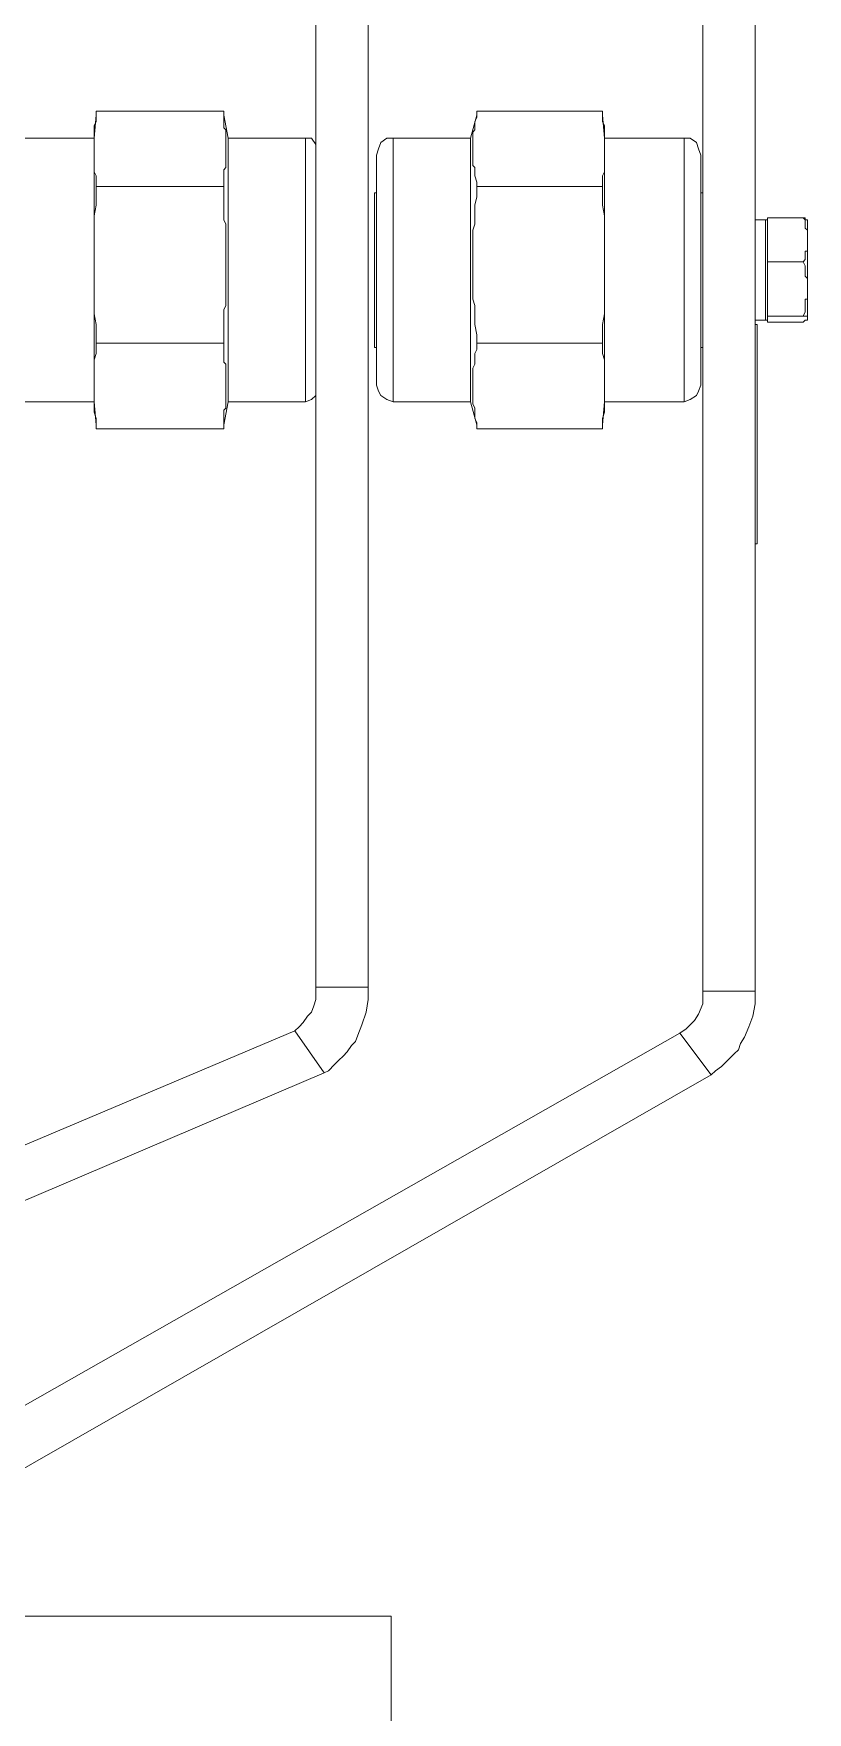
# Model space of a CAD drawing. Header units: millimetres. Extents: x 1341 to 37388, y -13954 to 1849.
# Drawn here: x 29723 to 29840, y 226.2 to 480.2 of the extents above; entities that cross this region are included whole.
import ezdxf

# ---------------------------------------------------------------- set-up
doc = ezdxf.new("R2010")
doc.units = ezdxf.units.MM
doc.layers.add('COMPONENTE', color=3, linetype='Continuous')

# ---------------------------------------------------------------- blocks, each defined once
blk = doc.blocks.new('TRANFORMADOR_IP00_TRAEL_VISTA_FRONT')
at = {"layer": 'COMPONENTE', "linetype": 'Continuous', "lineweight": 0}
for points in [[(5341.49, 3460.92), (5341.49, 3797.48)], [(5349.39, 3460.92), (5349.39, 3797.48)], [(5400, 3460.29), (5400, 3706.38)], [(5407.91, 3460.29), (5407.91, 3621.93)], [(5308.27, 3592.83), (5307.96, 3589.35)], [(5308.27, 3593.46), (5308.27, 3592.51)], [(5308.27, 3593.46), (5327.57, 3593.46)], [(5308.27, 3592.51), (5308.27, 3591.88)], [(5327.57, 3593.46), (5327.57, 3592.51)], [(5328.2, 3589.35), (5327.57, 3592.83)], [(5327.57, 3592.51), (5327.57, 3591.88)], [(5365.84, 3592.83), (5364.89, 3589.35)], [(5365.84, 3592.51), (5365.53, 3591.88)], [(5365.84, 3593.46), (5365.84, 3592.51)], [(5365.84, 3593.46), (5384.82, 3593.46)], [(5384.82, 3593.46), (5384.82, 3592.51)], [(5385.14, 3589.35), (5384.82, 3592.83)], [(5384.82, 3592.51), (5384.82, 3591.88)], [(5308.27, 3591.88), (5307.96, 3591.24)], [(5307.96, 3591.24), (5307.96, 3590.93)], [(5307.96, 3590.93), (5307.96, 3590.61)], [(5307.96, 3590.61), (5307.96, 3590.3)], [(5307.96, 3590.3), (5307.96, 3589.98)], [(5307.96, 3589.98), (5307.96, 3589.35)], [(5327.57, 3591.88), (5327.57, 3591.24)], [(5327.57, 3591.24), (5327.57, 3590.93)], [(5327.57, 3590.93), (5327.88, 3590.61)], [(5327.88, 3590.61), (5327.88, 3590.3)], [(5327.88, 3590.3), (5327.88, 3589.98)], [(5327.88, 3589.98), (5327.88, 3589.35)], [(5365.53, 3590.61), (5365.21, 3590.3)], [(5365.21, 3590.3), (5365.21, 3589.98)], [(5365.21, 3589.98), (5365.21, 3589.35)], [(5365.53, 3591.88), (5365.53, 3591.24)], [(5365.53, 3591.24), (5365.53, 3590.93)], [(5365.53, 3590.93), (5365.53, 3590.61)], [(5384.82, 3591.88), (5385.14, 3591.24)], [(5385.14, 3591.24), (5385.14, 3590.93)], [(5385.14, 3590.93), (5385.14, 3590.61)], [(5385.14, 3590.61), (5385.14, 3590.3)], [(5385.14, 3590.3), (5385.14, 3589.98)], [(5385.14, 3589.98), (5385.14, 3589.35)], [(5307.96, 3589.35), (5295.94, 3589.35)], [(5307.96, 3589.35), (5307.96, 3589.35)], [(5307.96, 3589.35), (5307.96, 3588.71)], [(5307.96, 3589.35), (5307.96, 3549.49)], [(5307.96, 3588.71), (5307.96, 3588.4)], [(5307.96, 3588.4), (5307.96, 3588.08)], [(5307.96, 3588.08), (5307.96, 3587.76)], [(5307.96, 3587.76), (5307.96, 3587.45)], [(5307.96, 3587.45), (5307.96, 3586.82)], [(5327.88, 3589.35), (5327.88, 3589.35)], [(5327.88, 3589.35), (5327.88, 3588.71)], [(5327.88, 3588.71), (5327.88, 3588.4)], [(5327.88, 3588.4), (5327.88, 3588.08)], [(5327.88, 3588.08), (5327.88, 3587.76)], [(5327.88, 3587.76), (5327.88, 3587.45)], [(5327.88, 3587.45), (5327.88, 3586.82)], [(5339.9, 3589.35), (5328.2, 3589.35)], [(5328.2, 3589.35), (5328.2, 3569.42)], [(5341.49, 3588.4), (5340.85, 3589.35), (5339.9, 3589.35)], [(5339.9, 3589.35), (5339.9, 3549.49)], [(5353.19, 3589.35), (5352.24, 3589.35), (5351.29, 3588.71), (5350.97, 3587.76), (5350.66, 3586.82)], [(5364.89, 3589.35), (5353.19, 3589.35)], [(5353.19, 3589.35), (5353.19, 3549.49)], [(5364.89, 3589.35), (5364.89, 3549.49)], [(5365.21, 3589.35), (5365.21, 3589.35)], [(5365.21, 3589.35), (5365.21, 3588.71)], [(5365.21, 3588.71), (5365.21, 3588.4)], [(5365.21, 3588.4), (5365.21, 3588.08)], [(5365.21, 3588.08), (5365.21, 3587.76)], [(5365.21, 3587.76), (5365.21, 3587.45)], [(5365.21, 3587.45), (5365.21, 3586.82)], [(5397.16, 3589.35), (5385.14, 3589.35)], [(5385.14, 3589.35), (5385.14, 3589.35)], [(5385.14, 3589.35), (5385.14, 3588.71)], [(5385.14, 3589.35), (5385.14, 3569.42)], [(5385.14, 3588.71), (5385.14, 3588.4)], [(5385.14, 3588.4), (5385.14, 3588.08)], [(5385.14, 3588.08), (5385.14, 3587.76)], [(5385.14, 3587.76), (5385.14, 3587.45)], [(5385.14, 3587.45), (5385.14, 3586.82)], [(5399.69, 3586.82), (5399.37, 3587.76), (5399.05, 3588.71), (5398.11, 3589.35), (5397.16, 3589.35)], [(5397.16, 3589.35), (5397.16, 3549.49)], [(5307.96, 3586.82), (5307.96, 3586.82)], [(5307.96, 3586.82), (5307.96, 3586.18)], [(5307.96, 3586.18), (5307.96, 3586.18)], [(5307.96, 3586.18), (5307.96, 3585.55)], [(5307.96, 3585.55), (5307.96, 3585.23)], [(5307.96, 3585.23), (5307.96, 3584.92)], [(5307.96, 3584.92), (5307.96, 3584.6)], [(5307.96, 3584.6), (5307.96, 3584.29)], [(5327.88, 3584.92), (5327.57, 3584.6)], [(5327.57, 3584.6), (5327.57, 3584.29)], [(5327.88, 3586.82), (5327.88, 3586.82)], [(5327.88, 3586.82), (5327.88, 3586.18)], [(5327.88, 3586.18), (5327.88, 3586.18)], [(5327.88, 3586.18), (5327.88, 3585.55)], [(5327.88, 3585.55), (5327.88, 3585.23)], [(5327.88, 3585.23), (5327.88, 3584.92)], [(5350.66, 3552.02), (5350.66, 3586.82)], [(5365.21, 3586.82), (5365.21, 3586.82)], [(5365.21, 3586.82), (5365.21, 3586.18)], [(5365.21, 3586.18), (5365.21, 3586.18)], [(5365.21, 3586.18), (5365.21, 3585.55)], [(5365.21, 3585.55), (5365.21, 3585.23)], [(5365.21, 3585.23), (5365.53, 3584.92)], [(5365.53, 3584.92), (5365.53, 3584.6)], [(5365.53, 3584.6), (5365.53, 3584.29)], [(5385.14, 3586.82), (5385.14, 3586.82)], [(5385.14, 3586.82), (5385.14, 3586.18)], [(5385.14, 3586.18), (5385.14, 3586.18)], [(5385.14, 3586.18), (5385.14, 3585.55)], [(5385.14, 3585.55), (5385.14, 3585.23)], [(5385.14, 3585.23), (5385.14, 3584.92)], [(5385.14, 3584.92), (5385.14, 3584.6)], [(5385.14, 3584.6), (5385.14, 3584.29)], [(5399.69, 3552.02), (5399.69, 3586.82)], [(5307.96, 3584.29), (5308.27, 3583.65)], [(5308.27, 3583.65), (5308.27, 3582.7)], [(5308.27, 3582.7), (5308.27, 3582.07)], [(5308.27, 3582.07), (5308.27, 3580.49)], [(5308.27, 3582.07), (5327.57, 3582.07)], [(5327.57, 3584.29), (5327.57, 3583.65)], [(5327.57, 3583.65), (5327.57, 3582.7)], [(5327.57, 3582.7), (5327.57, 3582.07)], [(5327.57, 3582.07), (5327.57, 3580.49)], [(5365.53, 3584.29), (5365.53, 3583.65)], [(5365.53, 3583.65), (5365.84, 3582.7)], [(5365.84, 3582.7), (5365.84, 3582.07)], [(5365.84, 3582.07), (5365.84, 3580.49)], [(5365.84, 3582.07), (5384.82, 3582.07)], [(5385.14, 3584.29), (5384.82, 3583.65)], [(5384.82, 3583.65), (5384.82, 3582.7)], [(5384.82, 3582.7), (5384.82, 3582.07)], [(5384.82, 3582.07), (5384.82, 3580.49)], [(5308.27, 3580.49), (5308.27, 3579.22)], [(5327.57, 3580.49), (5327.57, 3579.22)], [(5350.66, 3581.12), (5350.34, 3581.12)], [(5350.34, 3581.12), (5350.34, 3557.72)], [(5365.84, 3580.49), (5365.53, 3579.22)], [(5384.82, 3580.49), (5384.82, 3579.22)], [(5400, 3581.12), (5399.69, 3581.12)], [(5308.27, 3579.22), (5307.96, 3577.64)], [(5307.96, 3577.64), (5307.96, 3577.01)], [(5307.96, 3577.01), (5307.96, 3576.38)], [(5327.57, 3579.22), (5327.57, 3577.64)], [(5327.57, 3577.64), (5327.57, 3577.01)], [(5327.57, 3577.01), (5327.88, 3576.38)], [(5365.53, 3579.22), (5365.53, 3577.64)], [(5365.53, 3577.64), (5365.53, 3577.01)], [(5365.53, 3577.01), (5365.53, 3576.38)], [(5384.82, 3579.22), (5385.14, 3577.64)], [(5385.14, 3577.64), (5385.14, 3577.01)], [(5385.14, 3577.01), (5385.14, 3576.38)], [(5409.49, 3577.01), (5407.91, 3577.01)], [(5409.81, 3577.01), (5409.49, 3577.01)], [(5409.49, 3561.83), (5409.49, 3577.01)], [(5409.81, 3573.85), (5409.81, 3577.33)], [(5409.81, 3577.33), (5415.19, 3577.33)], [(5415.19, 3577.33), (5415.5, 3577.01)], [(5415.5, 3577.33), (5415.19, 3577.33)], [(5415.5, 3577.01), (5415.5, 3577.33)], [(5415.5, 3577.33), (5415.5, 3577.33)], [(5415.5, 3577.01), (5415.5, 3576.69)], [(5415.82, 3577.01), (5415.5, 3577.01)], [(5415.5, 3577.01), (5415.5, 3577.01)], [(5415.5, 3577.01), (5415.5, 3577.01)], [(5415.5, 3577.01), (5415.5, 3577.01)], [(5415.82, 3577.01), (5415.82, 3577.01)], [(5415.82, 3577.01), (5415.82, 3577.01)], [(5415.82, 3577.01), (5415.82, 3577.01)], [(5415.82, 3577.01), (5415.82, 3577.01)], [(5415.82, 3577.01), (5415.82, 3577.01)], [(5415.82, 3577.01), (5415.82, 3577.01)], [(5415.82, 3577.01), (5415.82, 3577.01)], [(5415.82, 3573.85), (5415.82, 3577.01)], [(5307.96, 3576.38), (5307.96, 3575.43)], [(5307.96, 3575.43), (5307.96, 3574.8)], [(5307.96, 3574.8), (5307.96, 3573.85)], [(5327.88, 3576.38), (5327.88, 3575.43)], [(5327.88, 3575.43), (5327.88, 3574.8)], [(5327.88, 3574.8), (5327.88, 3573.85)], [(5365.53, 3576.38), (5365.21, 3575.43)], [(5365.21, 3575.43), (5365.21, 3574.8)], [(5365.21, 3574.8), (5365.21, 3573.85)], [(5385.14, 3576.38), (5385.14, 3575.43)], [(5385.14, 3575.43), (5385.14, 3574.8)], [(5385.14, 3574.8), (5385.14, 3573.85)], [(5415.5, 3576.69), (5415.5, 3576.38)], [(5415.5, 3576.38), (5415.5, 3576.38)], [(5415.5, 3576.38), (5415.5, 3576.38)], [(5415.5, 3576.38), (5415.5, 3576.06)], [(5415.5, 3576.06), (5415.5, 3575.75)], [(5415.5, 3575.75), (5415.82, 3575.43)], [(5415.82, 3575.43), (5415.82, 3575.43)], [(5415.82, 3575.43), (5415.82, 3575.11)], [(5415.82, 3575.11), (5415.82, 3574.8)], [(5415.82, 3574.8), (5415.82, 3574.8)], [(5415.82, 3574.8), (5415.82, 3574.48)], [(5415.82, 3574.48), (5415.82, 3573.85)], [(5307.96, 3573.85), (5307.96, 3573.21)], [(5307.96, 3573.21), (5307.96, 3572.27)], [(5307.96, 3572.27), (5307.96, 3571.63)], [(5327.88, 3573.85), (5327.88, 3573.21)], [(5327.88, 3573.21), (5327.88, 3572.27)], [(5327.88, 3572.27), (5327.88, 3571.63)], [(5365.21, 3573.85), (5365.21, 3573.21)], [(5365.21, 3573.21), (5365.21, 3572.27)], [(5365.21, 3572.27), (5365.21, 3571.63)], [(5385.14, 3573.85), (5385.14, 3573.21)], [(5385.14, 3573.21), (5385.14, 3572.27)], [(5385.14, 3572.27), (5385.14, 3571.63)], [(5409.81, 3570.68), (5409.81, 3573.85)], [(5415.82, 3572.27), (5415.5, 3572.27)], [(5415.5, 3572.27), (5415.5, 3572.27)], [(5415.5, 3572.27), (5415.5, 3571.95)], [(5415.5, 3571.95), (5415.5, 3571.63)], [(5415.82, 3573.85), (5415.82, 3573.85)], [(5415.82, 3573.85), (5415.82, 3573.53)], [(5415.82, 3566.57), (5415.82, 3573.85)], [(5415.82, 3573.53), (5415.82, 3573.21)], [(5415.82, 3573.21), (5415.82, 3573.21)], [(5415.82, 3573.21), (5415.82, 3572.9)], [(5415.82, 3572.9), (5415.82, 3572.58)], [(5415.82, 3572.58), (5415.82, 3572.27)], [(5307.96, 3571.63), (5307.96, 3571)], [(5307.96, 3571), (5307.96, 3570.05)], [(5307.96, 3570.05), (5307.96, 3569.42)], [(5307.96, 3569.42), (5307.96, 3568.79)], [(5327.88, 3571.63), (5327.88, 3571)], [(5327.88, 3571), (5327.88, 3570.05)], [(5327.88, 3570.05), (5327.88, 3569.42)], [(5327.88, 3569.42), (5327.88, 3568.79)], [(5328.2, 3569.42), (5328.2, 3549.49)], [(5365.21, 3571.63), (5365.21, 3571)], [(5365.21, 3571), (5365.21, 3570.05)], [(5365.21, 3570.05), (5365.21, 3569.42)], [(5365.21, 3569.42), (5365.21, 3568.79)], [(5385.14, 3571.63), (5385.14, 3571)], [(5385.14, 3571), (5385.14, 3570.05)], [(5385.14, 3570.05), (5385.14, 3569.42)], [(5385.14, 3569.42), (5385.14, 3568.79)], [(5385.14, 3569.42), (5385.14, 3549.49)], [(5409.81, 3570.68), (5415.19, 3570.68)], [(5409.81, 3566.57), (5409.81, 3570.68)], [(5415.5, 3571), (5415.19, 3570.68)], [(5415.19, 3570.68), (5415.5, 3570.05)], [(5415.5, 3571.63), (5415.5, 3571.32)], [(5415.5, 3571.32), (5415.5, 3571)], [(5415.5, 3570.05), (5415.5, 3569.74)], [(5415.5, 3569.74), (5415.5, 3569.42)], [(5415.5, 3569.42), (5415.5, 3569.1)], [(5415.5, 3569.1), (5415.5, 3569.1)], [(5415.5, 3569.1), (5415.5, 3568.47)], [(5307.96, 3568.79), (5307.96, 3568.15)], [(5307.96, 3568.15), (5307.96, 3567.2)], [(5307.96, 3567.2), (5307.96, 3566.57)], [(5307.96, 3566.57), (5307.96, 3565.62)], [(5327.88, 3568.79), (5327.88, 3568.15)], [(5327.88, 3568.15), (5327.88, 3567.2)], [(5327.88, 3567.2), (5327.88, 3566.57)], [(5327.88, 3566.57), (5327.88, 3565.62)], [(5365.21, 3568.79), (5365.21, 3568.15)], [(5365.21, 3568.15), (5365.21, 3567.2)], [(5365.21, 3567.2), (5365.21, 3566.57)], [(5365.21, 3566.57), (5365.21, 3565.62)], [(5385.14, 3568.79), (5385.14, 3568.15)], [(5385.14, 3568.15), (5385.14, 3567.2)], [(5385.14, 3567.2), (5385.14, 3566.57)], [(5385.14, 3566.57), (5385.14, 3565.62)], [(5409.81, 3562.46), (5409.81, 3566.57)], [(5415.5, 3568.47), (5415.82, 3568.15)], [(5415.82, 3568.15), (5415.82, 3568.15)], [(5415.82, 3568.15), (5415.82, 3567.84)], [(5415.82, 3567.84), (5415.82, 3567.52)], [(5415.82, 3567.52), (5415.82, 3567.52)], [(5415.82, 3567.52), (5415.82, 3567.2)], [(5415.82, 3567.2), (5415.82, 3566.57)], [(5415.82, 3566.57), (5415.82, 3565.94)], [(5415.82, 3562.14), (5415.82, 3566.57)], [(5307.96, 3565.62), (5307.96, 3564.99)], [(5307.96, 3564.99), (5307.96, 3564.04)], [(5307.96, 3564.04), (5307.96, 3563.41)], [(5327.88, 3564.04), (5327.57, 3563.41)], [(5327.88, 3565.62), (5327.88, 3564.99)], [(5327.88, 3564.99), (5327.88, 3564.04)], [(5365.21, 3565.62), (5365.21, 3564.99)], [(5365.21, 3564.99), (5365.53, 3564.04)], [(5365.53, 3564.04), (5365.53, 3563.41)], [(5385.14, 3565.62), (5385.14, 3564.99)], [(5385.14, 3564.99), (5385.14, 3564.04)], [(5385.14, 3564.04), (5385.14, 3563.41)], [(5415.82, 3564.99), (5415.5, 3564.99)], [(5415.5, 3564.99), (5415.5, 3564.67)], [(5415.5, 3564.67), (5415.5, 3564.36)], [(5415.5, 3564.36), (5415.5, 3564.04)], [(5415.5, 3564.04), (5415.5, 3564.04)], [(5415.5, 3564.04), (5415.5, 3563.41)], [(5415.82, 3565.94), (5415.82, 3565.62)], [(5415.82, 3565.62), (5415.82, 3565.31)], [(5415.82, 3565.31), (5415.82, 3564.99)], [(5307.96, 3563.41), (5307.96, 3562.78)], [(5307.96, 3562.78), (5308.27, 3561.19)], [(5327.57, 3563.41), (5327.57, 3562.78)], [(5327.57, 3562.78), (5327.57, 3561.19)], [(5365.53, 3563.41), (5365.53, 3562.78)], [(5365.53, 3562.78), (5365.53, 3561.19)], [(5385.14, 3562.78), (5384.82, 3561.19)], [(5385.14, 3563.41), (5385.14, 3562.78)], [(5407.91, 3561.83), (5409.49, 3561.83)], [(5409.49, 3561.83), (5409.81, 3561.83)], [(5409.81, 3562.46), (5415.19, 3562.46)], [(5409.81, 3562.14), (5409.81, 3562.46)], [(5409.81, 3561.51), (5409.81, 3562.14)], [(5409.81, 3561.51), (5415.19, 3561.51)], [(5415.5, 3563.09), (5415.19, 3562.46)], [(5415.19, 3562.46), (5415.5, 3562.46)], [(5415.5, 3561.83), (5415.19, 3561.51)], [(5415.5, 3563.41), (5415.5, 3563.41)], [(5415.5, 3563.41), (5415.5, 3563.09)], [(5415.5, 3562.46), (5415.5, 3562.46)], [(5415.5, 3562.46), (5415.5, 3562.46)], [(5415.5, 3562.46), (5415.5, 3562.46)], [(5415.5, 3562.46), (5415.5, 3562.46)], [(5415.5, 3562.46), (5415.5, 3562.46)], [(5415.5, 3562.46), (5415.5, 3562.46)], [(5415.5, 3562.46), (5415.82, 3562.46)], [(5415.82, 3561.83), (5415.5, 3561.83)], [(5415.5, 3561.83), (5415.5, 3561.83)], [(5415.5, 3561.83), (5415.5, 3561.83)], [(5415.5, 3561.83), (5415.5, 3561.83)], [(5415.5, 3561.83), (5415.5, 3561.83)], [(5415.5, 3561.83), (5415.5, 3561.83)], [(5415.82, 3562.46), (5415.82, 3562.46)], [(5415.82, 3562.46), (5415.82, 3562.14)], [(5415.82, 3562.14), (5415.82, 3562.14)], [(5415.82, 3562.14), (5415.82, 3562.14)], [(5415.82, 3562.14), (5415.82, 3562.14)], [(5415.82, 3562.14), (5415.82, 3562.14)], [(5415.82, 3562.14), (5415.82, 3562.14)], [(5415.82, 3562.14), (5415.82, 3561.83)], [(5415.82, 3561.83), (5415.82, 3561.83)], [(5415.82, 3561.83), (5415.82, 3561.83)], [(5415.82, 3561.83), (5415.82, 3561.83)], [(5415.82, 3561.83), (5415.82, 3561.83)], [(5415.82, 3561.83), (5415.82, 3561.83)], [(5308.27, 3561.19), (5308.27, 3559.61)], [(5308.27, 3559.61), (5308.27, 3558.35)], [(5327.57, 3561.19), (5327.57, 3559.61)], [(5327.57, 3559.61), (5327.57, 3558.35)], [(5365.53, 3561.19), (5365.84, 3559.61)], [(5365.84, 3559.61), (5365.84, 3558.35)], [(5384.82, 3561.19), (5384.82, 3559.61)], [(5384.82, 3559.61), (5384.82, 3558.35)], [(5408.23, 3561.19), (5407.91, 3561.19)], [(5408.23, 3561.19), (5408.23, 3527.98)], [(5308.27, 3556.77), (5307.96, 3555.82)], [(5308.27, 3558.35), (5308.27, 3557.4)], [(5308.27, 3558.35), (5327.57, 3558.35)], [(5308.27, 3557.4), (5308.27, 3556.77)], [(5327.57, 3558.35), (5327.57, 3557.4)], [(5327.57, 3557.4), (5327.57, 3556.77)], [(5327.57, 3556.77), (5327.57, 3555.82)], [(5350.34, 3557.72), (5350.66, 3557.72)], [(5365.84, 3557.4), (5365.53, 3556.77)], [(5365.53, 3556.77), (5365.53, 3555.82)], [(5365.84, 3558.35), (5365.84, 3557.4)], [(5365.84, 3558.35), (5384.82, 3558.35)], [(5384.82, 3558.35), (5384.82, 3557.4)], [(5384.82, 3557.4), (5384.82, 3556.77)], [(5384.82, 3556.77), (5385.14, 3555.82)], [(5399.69, 3557.72), (5400, 3557.72)], [(5307.96, 3555.82), (5307.96, 3555.5)], [(5307.96, 3555.5), (5307.96, 3555.18)], [(5307.96, 3555.18), (5307.96, 3554.55)], [(5307.96, 3554.55), (5307.96, 3554.24)], [(5307.96, 3554.24), (5307.96, 3553.92)], [(5307.96, 3553.92), (5307.96, 3553.6)], [(5327.57, 3555.82), (5327.57, 3555.5)], [(5327.57, 3555.5), (5327.88, 3555.18)], [(5327.88, 3555.18), (5327.88, 3554.55)], [(5327.88, 3554.55), (5327.88, 3554.24)], [(5327.88, 3554.24), (5327.88, 3553.92)], [(5327.88, 3553.92), (5327.88, 3553.6)], [(5365.53, 3555.18), (5365.21, 3554.55)], [(5365.21, 3554.55), (5365.21, 3554.24)], [(5365.21, 3554.24), (5365.21, 3553.92)], [(5365.21, 3553.92), (5365.21, 3553.6)], [(5365.53, 3555.82), (5365.53, 3555.5)], [(5365.53, 3555.5), (5365.53, 3555.18)], [(5385.14, 3555.82), (5385.14, 3555.5)], [(5385.14, 3555.5), (5385.14, 3555.18)], [(5385.14, 3555.18), (5385.14, 3554.55)], [(5385.14, 3554.55), (5385.14, 3554.24)], [(5385.14, 3554.24), (5385.14, 3553.92)], [(5385.14, 3553.92), (5385.14, 3553.6)], [(5307.96, 3553.6), (5307.96, 3552.97)], [(5307.96, 3552.97), (5307.96, 3552.65)], [(5307.96, 3552.65), (5307.96, 3552.34)], [(5307.96, 3552.34), (5307.96, 3552.02)], [(5307.96, 3552.02), (5307.96, 3551.39)], [(5307.96, 3551.39), (5307.96, 3551.07)], [(5327.88, 3553.6), (5327.88, 3552.97)], [(5327.88, 3552.97), (5327.88, 3552.65)], [(5327.88, 3552.65), (5327.88, 3552.34)], [(5327.88, 3552.34), (5327.88, 3552.02)], [(5327.88, 3552.02), (5327.88, 3551.39)], [(5327.88, 3551.39), (5327.88, 3551.07)], [(5350.66, 3552.02), (5350.97, 3551.07), (5351.29, 3550.44), (5352.24, 3549.81), (5353.19, 3549.49)], [(5365.21, 3553.6), (5365.21, 3552.97)], [(5365.21, 3552.97), (5365.21, 3552.65)], [(5365.21, 3552.65), (5365.21, 3552.34)], [(5365.21, 3552.34), (5365.21, 3552.02)], [(5365.21, 3552.02), (5365.21, 3551.39)], [(5365.21, 3551.39), (5365.21, 3551.07)], [(5385.14, 3553.6), (5385.14, 3552.97)], [(5385.14, 3552.97), (5385.14, 3552.65)], [(5385.14, 3552.65), (5385.14, 3552.34)], [(5385.14, 3552.34), (5385.14, 3552.02)], [(5385.14, 3552.02), (5385.14, 3551.39)], [(5385.14, 3551.39), (5385.14, 3551.07)], [(5397.16, 3549.49), (5398.11, 3549.81), (5399.05, 3550.44), (5399.37, 3551.07), (5399.69, 3552.02)], [(5408.23, 3552.97), (5408.23, 3552.97)], [(5408.23, 3552.65), (5408.23, 3552.65)], [(5408.23, 3544.75), (5408.23, 3552.65)], [(5295.94, 3549.49), (5307.96, 3549.49)], [(5307.96, 3551.07), (5307.96, 3550.76)], [(5307.96, 3550.76), (5307.96, 3550.44)], [(5307.96, 3550.44), (5307.96, 3549.81)], [(5307.96, 3549.81), (5307.96, 3549.49)], [(5307.96, 3549.49), (5308.27, 3546.01)], [(5307.96, 3549.49), (5307.96, 3549.18)], [(5307.96, 3549.18), (5307.96, 3548.54)], [(5327.57, 3546.01), (5328.2, 3549.49)], [(5327.88, 3551.07), (5327.88, 3550.76)], [(5327.88, 3550.76), (5327.88, 3550.44)], [(5327.88, 3550.44), (5327.88, 3549.81)], [(5327.88, 3549.81), (5327.88, 3549.49)], [(5327.88, 3549.49), (5327.88, 3549.18)], [(5327.88, 3549.18), (5327.88, 3548.54)], [(5328.2, 3549.49), (5339.9, 3549.49)], [(5339.9, 3549.49), (5340.85, 3549.81), (5341.49, 3550.44)], [(5353.19, 3549.49), (5364.89, 3549.49)], [(5364.89, 3549.49), (5365.84, 3546.01)], [(5365.21, 3551.07), (5365.21, 3550.76)], [(5365.21, 3550.76), (5365.21, 3550.44)], [(5365.21, 3550.44), (5365.21, 3549.81)], [(5365.21, 3549.81), (5365.21, 3549.49)], [(5365.21, 3549.49), (5365.21, 3549.18)], [(5365.21, 3549.18), (5365.53, 3548.54)], [(5384.82, 3546.01), (5385.14, 3549.49)], [(5385.14, 3551.07), (5385.14, 3550.76)], [(5385.14, 3550.76), (5385.14, 3550.44)], [(5385.14, 3550.44), (5385.14, 3549.81)], [(5385.14, 3549.81), (5385.14, 3549.49)], [(5385.14, 3549.49), (5397.16, 3549.49)], [(5385.14, 3549.49), (5385.14, 3549.18)], [(5385.14, 3549.18), (5385.14, 3548.54)], [(5307.96, 3548.54), (5307.96, 3548.23)], [(5307.96, 3548.23), (5307.96, 3547.91)], [(5307.96, 3547.91), (5308.27, 3546.96)], [(5308.27, 3546.96), (5308.27, 3546.33)], [(5308.27, 3546.33), (5308.27, 3545.38)], [(5327.88, 3548.54), (5327.57, 3548.23)], [(5327.57, 3548.23), (5327.57, 3547.91)], [(5327.57, 3547.91), (5327.57, 3546.96)], [(5327.57, 3546.96), (5327.57, 3546.33)], [(5327.57, 3546.33), (5327.57, 3545.38)], [(5365.53, 3548.54), (5365.53, 3548.23)], [(5365.53, 3548.23), (5365.53, 3547.91)], [(5365.53, 3547.91), (5365.53, 3546.96)], [(5365.53, 3546.96), (5365.84, 3546.33)], [(5365.84, 3546.33), (5365.84, 3545.38)], [(5385.14, 3547.91), (5384.82, 3546.96)], [(5384.82, 3546.96), (5384.82, 3546.33)], [(5384.82, 3546.33), (5384.82, 3545.38)], [(5385.14, 3548.54), (5385.14, 3548.23)], [(5385.14, 3548.23), (5385.14, 3547.91)], [(5308.27, 3545.38), (5308.27, 3546.01)], [(5308.27, 3545.38), (5327.57, 3545.38)], [(5327.57, 3545.38), (5327.57, 3546.01)], [(5365.84, 3545.38), (5365.84, 3546.01)], [(5365.84, 3545.38), (5384.82, 3545.38)], [(5384.82, 3545.38), (5384.82, 3546.01)], [(5408.23, 3544.75), (5408.23, 3544.75)], [(5408.23, 3536.52), (5408.23, 3544.75)], [(5408.23, 3536.52), (5408.23, 3536.52)], [(5408.23, 3536.21), (5408.23, 3536.21)], [(5408.23, 3527.98), (5407.91, 3527.98)], [(5338.32, 3454.28), (5338.96, 3454.91), (5339.59, 3455.55), (5340.22, 3456.5), (5340.85, 3457.13), (5341.17, 3458.08), (5341.49, 3459.03), (5341.49, 3459.98), (5341.49, 3460.92)], [(5341.49, 3460.92), (5349.39, 3460.92)], [(5342.75, 3447.96), (5343.38, 3448.27), (5344.33, 3449.22), (5344.96, 3449.85), (5345.6, 3450.49), (5346.23, 3451.12), (5346.86, 3452.07), (5347.5, 3452.7), (5347.81, 3453.65), (5348.44, 3455.23), (5349.08, 3457.13), (5349.39, 3459.03), (5349.39, 3459.98), (5349.39, 3460.92)], [(5396.52, 3453.97), (5397.47, 3454.6), (5398.11, 3455.23), (5398.74, 3455.86), (5399.37, 3456.81), (5400, 3458.39), (5400, 3459.34), (5400, 3460.29)], [(5400, 3460.29), (5407.91, 3460.29)], [(5401.27, 3447.64), (5401.9, 3448.27), (5402.85, 3448.9), (5403.48, 3449.54), (5404.11, 3450.17), (5404.75, 3450.8), (5405.38, 3451.44), (5405.7, 3452.38), (5406.33, 3453.33), (5406.96, 3454.91), (5407.59, 3456.5), (5407.91, 3458.39), (5407.91, 3459.34), (5407.91, 3460.29)], [(5287.32, 3432.77), (5338.32, 3454.28)], [(5293.02, 3395.13), (5396.52, 3453.97)], [(5342.75, 3447.96), (5338.32, 3454.28)], [(5401.27, 3447.64), (5396.52, 3453.97)], [(5293.02, 3426.76), (5342.75, 3447.96)], [(5293.02, 3385.64), (5401.27, 3447.64)], [(5290.49, 3365.72), (5352.87, 3365.72)], [(5352.87, 2503.14), (5352.87, 3365.72)]]:
    blk.add_lwpolyline(points, dxfattribs=at)

msp = doc.modelspace()

# ---------------------------------------------------------------- block references
at = {"linetype": 'ByBlock'}
msp.add_blockref('TRANFORMADOR_IP00_TRAEL_VISTA_FRONT', (24424.17, -3124.97), dxfattribs=at)

doc.saveas('drawing.dxf')
